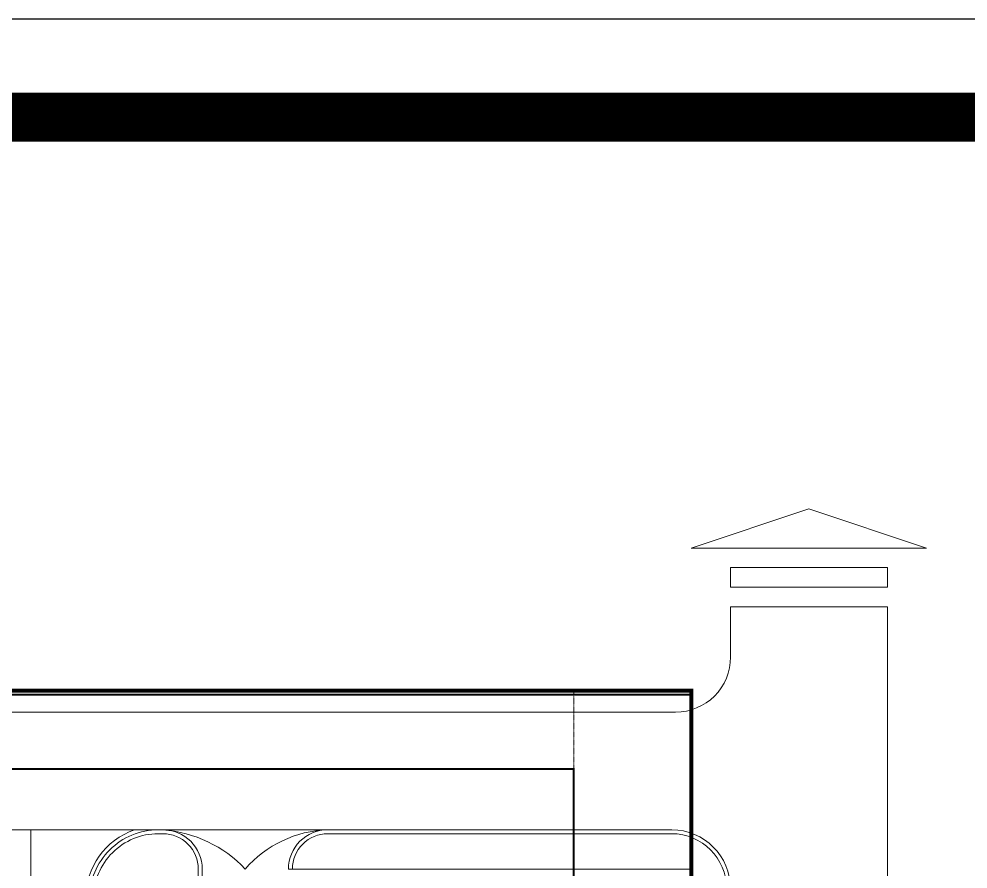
# Model space of a CAD drawing. Header units: millimetres. Extents: x 379264 to 1158416, y -283062 to 356890.
# Drawn here: x 1053559 to 1054527, y -3069 to -2202 of the extents above; entities that cross this region are included whole.
import ezdxf

# ---------------------------------------------------------------- set-up
doc = ezdxf.new("R2010")
doc.units = ezdxf.units.MM
for name, pattern in [('keyplan TANG 1$0$MB_Luoi truc$1$HTT Center', [13, 10, -1, 1, -1]), ('keyplan TANG 1$0$Ranh dat$0$HTT Divide', [18, 10, -2, 1, -2, 1, -2]), ('keyplan TANG 1$0$Ranh dat$0$HTT Hidden 21', [3, 2, -1])]:
    doc.linetypes.add(name, pattern=pattern)
doc.layers.add('04PM. THIN', color=7, linetype='Continuous')
doc.layers.add('CHI TIET THANG SAN VUON$0$DnW', color=20, linetype='Continuous')
for name, color, linetype, lineweight in [('keyplan TANG 1$0$Hatch vat lieu', 250, 'Continuous', 5), ('keyplan TANG 1$0$MB_Luoi truc$1$Luoi Truc', 250, 'keyplan TANG 1$0$MB_Luoi truc$1$HTT Center', 9), ('keyplan TANG 1$0$Net cat Tuong', 250, 'Continuous', 40), ('keyplan TANG 1$0$Net Thay khac', 250, 'Continuous', 15), ('keyplan TANG 1$0$Net thay Tuong', 250, 'Continuous', 20), ('keyplan TANG 1$0$Ramp doc', 250, 'Continuous', 5), ('keyplan TANG 1$0$Ranh dat$0$CGXD', 250, 'keyplan TANG 1$0$Ranh dat$0$HTT Hidden 21', 40), ('keyplan TANG 1$0$Ranh dat$0$Ranh dat', 250, 'keyplan TANG 1$0$Ranh dat$0$HTT Divide', 40)]:
    doc.layers.add(name, color=color, linetype=linetype, lineweight=lineweight)

# ---------------------------------------------------------------- blocks, each defined once
blk = doc.blocks.new('keyplan TANG 1')
at = {"layer": 'keyplan TANG 1$0$Hatch vat lieu'}
for points in [[(101352, 67603.4, -0.1989309), (103167.9, 71987.9), (107650.6, 76470.7, 0.1989131), (109349.4, 80571.9), (109349.1, 153900, 0.4142122), (106549.1, 156700), (88996.8, 156700, 0.4142136), (87196.8, 154900, 0.4142136)], [(82396.8, 153100), (82396.8, 154900, 0.4142136), (80596.8, 156700), (80351.5, 156700, 0.4142136), (77051.5, 153400, 0.4142136)]]:
    blk.add_lwpolyline(points, format="xyb", dxfattribs=at)
at = {"layer": 'keyplan TANG 1$0$MB_Luoi truc$1$Luoi Truc'}
blk.add_line((101550, -12000), (101550, 163996.8), dxfattribs=at)
at = {"layer": 'keyplan TANG 1$0$Net cat Tuong'}
for p, q in [((-12366.9, 83068.5), (-12354.3, 163998.2)), ((-12354.3, 163998.2), (107549, 163991.8)), ((-12166.9, 83068.5), (-12154.3, 163798.2)), ((-12154.3, 163798.2), (107549, 163791.8)), ((107549, 163991.8), (107549, 163891.8)), ((107549, 163791.8), (107549, 163891.8)), ((-12366.9, 83068.5), (-12266.9, 83068.5)), ((-12166.9, 83068.5), (-12266.9, 83068.5))]:
    blk.add_line(p, q, dxfattribs=at)
at = {"layer": 'keyplan TANG 1$0$Net Thay khac'}
for p, q in [((109549, 168266.7), (117549, 168266.8)), ((80596.8, 156900), (88996.8, 156900))]:
    blk.add_line(p, q, dxfattribs=at)
for points in [[(113549, 173266.8), (119549, 171266.8), (107548.9, 171266.8)], [(109548.9, 170266.8), (117549, 170266.8), (117549, 169266.8), (109548.9, 169266.8)]]:
    blk.add_lwpolyline(points, close=True, dxfattribs=at)
for points in [[(109549, 168266.7), (109549, 165700, -0.4142149), (106749, 162900), (-4407, 162900)], [(117549, 168266.8), (117549.8, -14005.5, 0.4142122)], [(101552, 67603.5, -0.1989309), (103309.3, 71846.5), (107792.1, 76329.3, 0.1989131), (109549.4, 80571.9), (109549.1, 153900, 0.4142122), (106549.1, 156900), (88996.8, 156900, 0.4142136), (86996.8, 154900)], [(82596.8, 153100), (82596.8, 154900, 0.4142136), (80596.8, 156900), (80351.5, 156900, 0.4142136), (76851.5, 153400)]]:
    blk.add_lwpolyline(points, format="xyb", dxfattribs=at)
at = {"layer": 'keyplan TANG 1$0$Net thay Tuong'}
for points in [[(107552.7, 163996.8), (107552.7, 162900)], [(86996.8, 154900.3), (107552.5, 154900), (107551.3, 78922.3)]]:
    blk.add_lwpolyline(points, dxfattribs=at)
at = {"layer": 'keyplan TANG 1$0$Ramp doc'}
blk.add_line((73850, 146100), (73850, 156900), dxfattribs=at)
blk.add_lwpolyline([(59250, 156900), (80350, 156900)], dxfattribs=at)
for points in [[(69800, 156900), (73850, 156900), (73850, 146100), (71050, 146100), (71050, 155650, 0.4142129), (69800, 156900, -6)], [(79150, 156900), (73850, 156900), (73850, 146100), (76650, 146100), (76650, 153400, -0.3204651), (79150, 156900, 6)], [(80596.8, 156900, -0.1845243), (84796.8, 154900, -0.2106283), (88996.8, 156900)]]:
    blk.add_lwpolyline(points, format="xyb", dxfattribs=at)
blk.add_arc((80350, 153400), 3700, 108.92464, 180, dxfattribs=at)
at = {"layer": 'keyplan TANG 1$0$Ranh dat$0$CGXD', "ltscale": 0.1, "const_width": 100}
blk.add_lwpolyline([(-120672.6, -2000), (101550, -2000), (101552.6, 159996.8), (-8354.5, 159998.1), (-8358.6, 83058.7)], dxfattribs=at)
at = {"layer": 'keyplan TANG 1$0$Ranh dat$0$Ranh dat', "ltscale": 0.1, "const_width": 200}
blk.add_lwpolyline([(107552.7, 163996.8), (107549.8, -12000), (-120672.6, -12000), (-121036.9, 70001.2), (-12359.3, 69993.1), (-12354.3, 163998.2), (107552.7, 163996.8)], close=True, dxfattribs=at)
blk = doc.blocks.new('CHG_XX_Khung ten')
blk.add_lwpolyline([(15, 579), (826, 579), (826, 15), (15, 15)], close=True)
at = {"color": 4, "linetype": 'Continuous', "const_width": 1}
blk.add_lwpolyline([(17, 577), (824, 577), (824, 17), (17, 17)], close=True, dxfattribs=at)

msp = doc.modelspace()

# ---------------------------------------------------------------- block references
at = {"layer": 'CHI TIET THANG SAN VUON$0$DnW', "xscale": 0.02, "yscale": 0.02, "zscale": 0.02}
msp.add_blockref('keyplan TANG 1', (1052093.63, -6167.21), dxfattribs=at)

# ---------------------------------------------------------------- next in the draw order: block references
at = {"layer": '04PM. THIN', "xscale": 50, "yscale": 50, "zscale": 50}
msp.add_blockref('CHG_XX_Khung ten', (1030279.92, -31152.33), dxfattribs=at)

doc.saveas('drawing.dxf')
